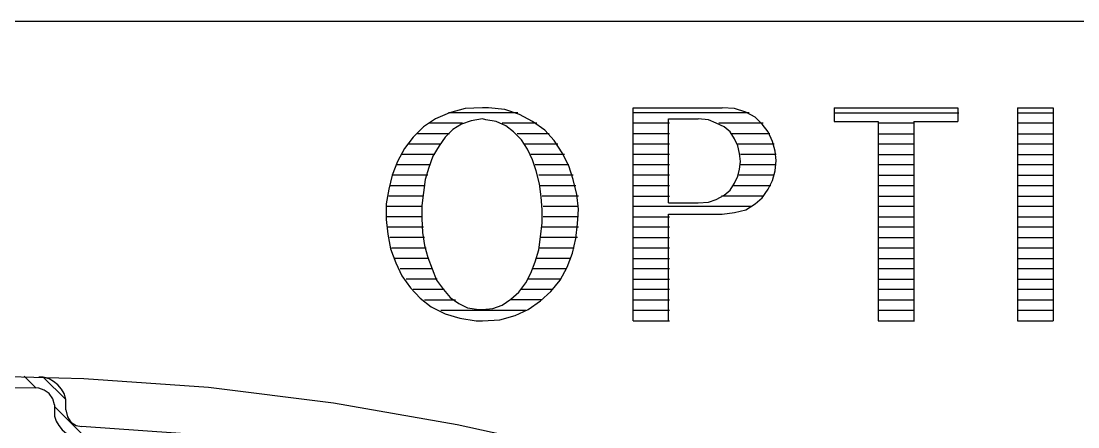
# Model space of a CAD drawing. Extents: x 11 to 601, y 12 to 779.
# Drawn here: x 220.1 to 293.3, y 750.6 to 778.7 of the extents above; entities that cross this region are included whole.
import ezdxf

# ---------------------------------------------------------------- set-up
doc = ezdxf.new("R2010")
doc.units = 0
doc.layers.add('DH152', color=7, linetype='CONTINUOUS')

msp = doc.modelspace()

# ---------------------------------------------------------------- linework, layer by layer
at = {"layer": 'DH152', "color": 7}
for points in [[(11.4, 778.739981), (600.899985, 778.739981)], [(254.519994, 772.379981), (249.719994, 772.379981)], [(262.499993, 772.739981), (268.679993, 772.739981)], [(262.499993, 757.979981), (262.499993, 772.739981)], [(270.539993, 772.379981), (262.559993, 772.379981)], [(268.679993, 765.359981), (269.519993, 765.479981), (270.299993, 765.659981), (270.959993, 766.079981), (271.439993, 766.499981), (271.859993, 767.099981), (272.159993, 767.699981), (272.339993, 768.359981), (272.399993, 769.079981), (272.339993, 769.739981), (272.159993, 770.399981), (271.859993, 771.059981), (271.439993, 771.599981), (270.959993, 772.079981), (270.299993, 772.439981), (269.519993, 772.679981), (268.679993, 772.739981)], [(276.419993, 772.739981), (276.419993, 771.779981)], [(276.419993, 772.739981), (284.999993, 772.739981), (284.999993, 771.779981)], [(276.419993, 772.379981), (285.059993, 772.379981)], [(289.139993, 772.739981), (289.139993, 757.979981)], [(289.139993, 772.739981), (291.599993, 772.739981), (291.599993, 757.979981)], [(289.139993, 772.379981), (291.599993, 772.379981)], [(250.679994, 771.659981), (248.399994, 771.659981)], [(255.839994, 771.659981), (253.439994, 771.659981)], [(265.019993, 771.659981), (262.559993, 771.659981)], [(264.959993, 771.959981), (266.999993, 771.959981)], [(264.959993, 766.139981), (264.959993, 771.959981)], [(266.999993, 766.139981), (267.719993, 766.199981), (268.259993, 766.379981), (268.799993, 766.679981), (269.219993, 767.039981), (269.519993, 767.519981), (269.759993, 767.999981), (269.879993, 768.479981), (269.939993, 769.019981), (269.879993, 769.559981), (269.759993, 770.099981), (269.519993, 770.579981), (269.219993, 771.059981), (268.799993, 771.419981), (268.259993, 771.659981), (267.719993, 771.899981), (266.999993, 771.959981)], [(271.499993, 771.659981), (268.439993, 771.659981)], [(276.419993, 771.779981), (279.479993, 771.779981)], [(279.479993, 771.779981), (279.479993, 757.979981)], [(281.999993, 771.659981), (279.539993, 771.659981)], [(281.939993, 771.779981), (281.939993, 757.979981)], [(281.939993, 771.779981), (284.999993, 771.779981)], [(291.599993, 771.659981), (289.139993, 771.659981)], [(249.779994, 770.939981), (247.559994, 770.939981)], [(256.679994, 770.939981), (254.459994, 770.939981)], [(265.019993, 770.939981), (262.559993, 770.939981)], [(271.979993, 770.939981), (269.339993, 770.939981)], [(279.539993, 770.939981), (281.999993, 770.939981)], [(289.139993, 770.939981), (291.599993, 770.939981)], [(249.119994, 770.219981), (246.959994, 770.219981)], [(257.279994, 770.219981), (254.999994, 770.219981)], [(265.019993, 770.219981), (262.559993, 770.219981)], [(272.279993, 770.219981), (269.759993, 770.219981)], [(281.999993, 770.219981), (279.539993, 770.219981)], [(291.599993, 770.219981), (289.139993, 770.219981)], [(248.759994, 769.499981), (246.479994, 769.499981)], [(257.759994, 769.499981), (255.419994, 769.499981)], [(265.019993, 769.499981), (262.559993, 769.499981)], [(272.399993, 769.499981), (269.939993, 769.499981)], [(279.539993, 769.499981), (281.999993, 769.499981)], [(289.139993, 769.499981), (291.599993, 769.499981)], [(248.459994, 768.779981), (246.119994, 768.779981)], [(258.059994, 768.779981), (255.719994, 768.779981)], [(265.019993, 768.779981), (262.559993, 768.779981)], [(272.399993, 768.779981), (269.939993, 768.779981)], [(281.999993, 768.779981), (279.539993, 768.779981)], [(291.599993, 768.779981), (289.139993, 768.779981)], [(248.279994, 768.059981), (245.819994, 768.059981)], [(258.359994, 768.059981), (255.959994, 768.059981)], [(265.019993, 768.059981), (262.559993, 768.059981)], [(272.279993, 768.059981), (269.819993, 768.059981)], [(279.539993, 768.059981), (281.999993, 768.059981)], [(289.139993, 768.059981), (291.599993, 768.059981)], [(248.099994, 767.339981), (245.639994, 767.339981)], [(258.539994, 767.339981), (256.079994, 767.339981)], [(265.019993, 767.339981), (262.559993, 767.339981)], [(272.039993, 767.339981), (269.399993, 767.339981)], [(281.999993, 767.339981), (279.539993, 767.339981)], [(291.599993, 767.339981), (289.139993, 767.339981)], [(247.979994, 766.619981), (245.579994, 766.619981)], [(258.719994, 766.619981), (256.199994, 766.619981)], [(262.559993, 766.619981), (265.019993, 766.619981)], [(271.559993, 766.619981), (268.619993, 766.619981)], [(279.539993, 766.619981), (281.999993, 766.619981)], [(289.139993, 766.619981), (291.599993, 766.619981)], [(247.919994, 765.899981), (245.459994, 765.899981)], [(258.719994, 765.899981), (256.259994, 765.899981)], [(270.659993, 765.899981), (262.559993, 765.899981)], [(264.959993, 766.139981), (266.999993, 766.139981)], [(281.999993, 765.899981), (279.539993, 765.899981)], [(291.599993, 765.899981), (289.139993, 765.899981)], [(247.919994, 765.179981), (245.459994, 765.179981)], [(258.719994, 765.179981), (256.259994, 765.179981)], [(262.559993, 765.179981), (265.019993, 765.179981)], [(264.959993, 765.359981), (268.679993, 765.359981)], [(264.959993, 757.979981), (264.959993, 765.359981)], [(279.539993, 765.179981), (281.999993, 765.179981)], [(289.139993, 765.179981), (291.599993, 765.179981)], [(247.979994, 764.459981), (245.519994, 764.459981)], [(258.719994, 764.459981), (256.199994, 764.459981)], [(265.019993, 764.459981), (262.559993, 764.459981)], [(281.999993, 764.459981), (279.539993, 764.459981)], [(291.599993, 764.459981), (289.139993, 764.459981)], [(248.039994, 763.739981), (245.639994, 763.739981)], [(258.659994, 763.739981), (256.139994, 763.739981)], [(262.559993, 763.739981), (265.019993, 763.739981)], [(279.539993, 763.739981), (281.999993, 763.739981)], [(289.139993, 763.739981), (291.599993, 763.739981)], [(248.159994, 763.019981), (245.759994, 763.019981)], [(258.419994, 763.019981), (256.019994, 763.019981)], [(265.019993, 763.019981), (262.559993, 763.019981)], [(281.999993, 763.019981), (279.539993, 763.019981)], [(291.599993, 763.019981), (289.139993, 763.019981)], [(248.339994, 762.299981), (245.999994, 762.299981)], [(258.179994, 762.299981), (255.779994, 762.299981)], [(262.559993, 762.299981), (265.019993, 762.299981)], [(279.539993, 762.299981), (281.999993, 762.299981)], [(289.139993, 762.299981), (291.599993, 762.299981)], [(248.579994, 761.579981), (246.359994, 761.579981)], [(257.879994, 761.579981), (255.539994, 761.579981)], [(265.019993, 761.579981), (262.559993, 761.579981)], [(281.999993, 761.579981), (279.539993, 761.579981)], [(291.599993, 761.579981), (289.139993, 761.579981)], [(248.939994, 760.859981), (246.779994, 760.859981)], [(257.459994, 760.859981), (255.179994, 760.859981)], [(262.559993, 760.859981), (265.019993, 760.859981)], [(279.539993, 760.859981), (281.999993, 760.859981)], [(289.139993, 760.859981), (291.599993, 760.859981)], [(249.419994, 760.139981), (247.259994, 760.139981)], [(256.919994, 760.139981), (254.759994, 760.139981)], [(265.019993, 760.139981), (262.559993, 760.139981)], [(281.999993, 760.139981), (279.539993, 760.139981)], [(291.599993, 760.139981), (289.139993, 760.139981)], [(248.039994, 759.419981), (250.199994, 759.419981)], [(256.199994, 759.419981), (254.039994, 759.419981)], [(262.559993, 759.419981), (265.019993, 759.419981)], [(279.539993, 759.419981), (281.999993, 759.419981)], [(289.139993, 759.419981), (291.599993, 759.419981)], [(255.059994, 758.699981), (249.179994, 758.699981)], [(265.019993, 758.699981), (262.559993, 758.699981)], [(281.999993, 758.699981), (279.539993, 758.699981)], [(291.599993, 758.699981), (289.139993, 758.699981)], [(262.499993, 757.979981), (264.959993, 757.979981)], [(262.559993, 757.979981), (265.019993, 757.979981)], [(279.479993, 757.979981), (281.939993, 757.979981)], [(279.539993, 757.979981), (281.999993, 757.979981)], [(289.139993, 757.979981), (291.599993, 757.979981)], [(289.139993, 757.979981), (291.599993, 757.979981)], [(258.539994, 748.979981), (250.319994, 750.779981), (241.739994, 752.279981), (233.099994, 753.359981), (224.459994, 753.959981), (215.759995, 754.199981), (207.059995, 753.959981), (198.359995, 753.359981), (189.719995, 752.279981), (181.199995, 750.779981), (172.679996, 748.859981), (164.279996, 746.579981), (162.239996, 745.919981)], [(221.159994, 753.299981), (220.319994, 754.139981)], [(223.199994, 752.159981), (223.199994, 752.519981), (223.079994, 752.939981), (222.899994, 753.239981), (222.659994, 753.539981), (222.359994, 753.779981), (222.059994, 753.959981), (221.639994, 754.079981), (221.339994, 754.079981)], [(223.199994, 752.519981), (221.639994, 754.079981)], [(221.339994, 753.299981), (215.759995, 753.359981), (210.179995, 753.299981)], [(222.419994, 752.159981), (222.299994, 752.579981), (222.059994, 752.939981), (221.699994, 753.179981), (221.339994, 753.299981)], [(222.419994, 752.159981), (222.419994, 751.799981)], [(224.639994, 749.819981), (222.419994, 752.039981)], [(222.419994, 751.799981), (222.419994, 751.379981), (222.539994, 751.019981), (222.719994, 750.719981), (222.959994, 750.419981), (223.259994, 750.179981), (223.619994, 749.999981), (223.979994, 749.879981), (224.219994, 749.819981)], [(223.199994, 751.799981), (223.199994, 752.159981)], [(223.199994, 751.799981), (223.319994, 751.319981), (223.559994, 750.959981), (223.919994, 750.719981), (224.279994, 750.659981)], [(247.619994, 747.899981), (241.259994, 748.979981), (232.799994, 750.059981), (224.279994, 750.659981), (224.279994, 750.659981)]]:
    msp.add_lwpolyline(points, dxfattribs=at)
for points in [[(252.059994, 757.979981), (253.259994, 758.039981), (254.339994, 758.339981), (255.239994, 758.759981), (256.079994, 759.359981), (256.799994, 760.019981), (257.459994, 760.799981), (257.939994, 761.699981), (258.299994, 762.659981), (258.539994, 763.679981), (258.659994, 764.699981), (258.719994, 765.719981), (258.599994, 766.739981), (258.359994, 767.759981), (258.059994, 768.719981), (257.579994, 769.619981), (257.039994, 770.459981), (256.379994, 771.179981), (255.539994, 771.779981), (254.639994, 772.259981), (253.619994, 772.619981), (252.479994, 772.739981), (252.059994, 772.739981), (250.859994, 772.679981), (249.779994, 772.379981), (248.819994, 771.959981), (247.979994, 771.419981), (247.259994, 770.699981), (246.659994, 769.919981), (246.179994, 769.019981), (245.819994, 768.059981), (245.579994, 767.099981), (245.399994, 766.079981), (245.399994, 764.999981), (245.519994, 763.979981), (245.699994, 762.959981), (246.059994, 761.999981), (246.479994, 761.099981), (247.079994, 760.259981), (247.739994, 759.539981), (248.519994, 758.939981), (249.479994, 758.459981), (250.499994, 758.159981), (251.639994, 757.979981)], [(252.059994, 771.959981), (251.279994, 771.839981), (250.619994, 771.599981), (250.019994, 771.239981), (249.479994, 770.699981), (249.059994, 770.099981), (248.639994, 769.379981), (248.339994, 768.599981), (248.099994, 767.759981), (247.979994, 766.859981), (247.859994, 765.959981), (247.859994, 765.059981), (247.919994, 764.099981), (248.039994, 763.199981), (248.279994, 762.359981), (248.579994, 761.579981), (248.879994, 760.799981), (249.359994, 760.139981), (249.839994, 759.599981), (250.439994, 759.179981), (251.039994, 758.879981), (251.819994, 758.759981), (252.059994, 758.759981), (252.779994, 758.819981), (253.439994, 759.059981), (254.039994, 759.479981), (254.579994, 759.959981), (255.059994, 760.619981), (255.419994, 761.279981), (255.719994, 762.059981), (255.959994, 762.899981), (256.079994, 763.799981), (256.199994, 764.759981), (256.199994, 765.659981), (256.139994, 766.559981), (256.019994, 767.459981), (255.779994, 768.359981), (255.539994, 769.139981), (255.179994, 769.859981), (254.759994, 770.519981), (254.219994, 771.059981), (253.679994, 771.479981), (253.019994, 771.779981), (252.299994, 771.899981)], [(252.059994, 757.979981), (252.059994, 757.979981)]]:
    msp.add_lwpolyline(points, close=True, dxfattribs=at)

doc.saveas('drawing.dxf')
